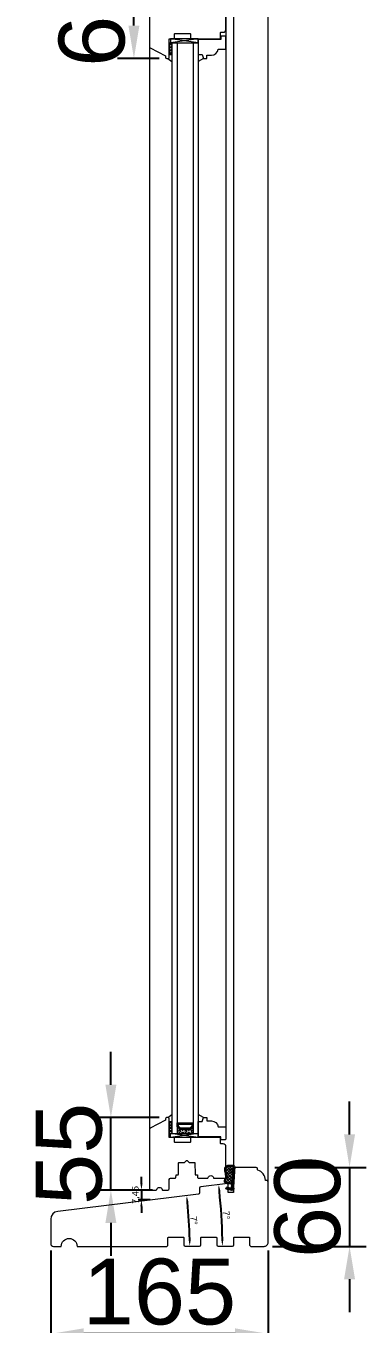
# Model space of a CAD drawing. Header units: millimetres. Extents: x 0 to 182016, y 11 to 3710.
# Drawn here: x 25107 to 25365, y 1253 to 2239 of the extents above; entities that cross this region are included whole.
import ezdxf

# ---------------------------------------------------------------- set-up
doc = ezdxf.new("R2010")
doc.units = ezdxf.units.MM
doc.layers.add('Matmenys', color=10, linetype='Continuous', lineweight=20)
doc.layers.add('Testinės profilio linijos', color=7, linetype='Continuous', lineweight=5)
doc.layers.add('Stiklo paketas', color=7, linetype='Continuous')
doc.styles.get("Standard").update_dxf_attribs({"font": 'arial.ttf'})
doc.dimstyles.new('2', dxfattribs={"dimscale": 2, "dimtxt": 2.5, "dimasz": 2.5, "dimexe": 1.25, "dimexo": 0.625, "dimtad": 1, "dimtxsty": 'Standard', "dimcen": 2.5, "dimadec": 0, "dimazin": 0, "dimtfac": 1, "dimtmove": 0, "dimatfit": 3, "dimfxl": 1, "dimarcsym": 0})
doc.dimstyles.new('Padidinti matmenys', dxfattribs={"dimscale": 10, "dimtxt": 5, "dimasz": 2.5, "dimexe": 1.25, "dimexo": 0.625, "dimtad": 1, "dimdec": 1, "dimtxsty": 'Standard', "dimcen": 2.5, "dimadec": 0, "dimazin": 0, "dimtfac": 1, "dimtdec": 1, "dimtmove": 0, "dimatfit": 3, "dimfxl": 1, "dimarcsym": 0})

# ---------------------------------------------------------------- blocks, each defined once
blk = doc.blocks.new('*D1403')
at = {"color": 0, "lineweight": -2, "transparency": 16777216}
for p, q in [((25352.69, 1397.16), (25352.69, 1422.16)), ((25296.07, 1372.16), (25365.19, 1372.16)), ((25352.69, 1372.16), (25352.69, 1312.16)), ((25294.07, 1312.16), (25365.19, 1312.16)), ((25352.69, 1287.16), (25352.69, 1262.16))]:
    blk.add_line(p, q, dxfattribs=at)
at = {"color": 0, "transparency": 16777216}
for points in [[(25348.52, 1397.16), (25356.86, 1397.16), (25352.69, 1372.16)], [(25348.52, 1287.16), (25356.86, 1287.16), (25352.69, 1312.16)]]:
    blk.add_solid(points, dxfattribs=at)
at = {"layer": 'Defpoints', "color": 0, "transparency": 16777216}
for p in [(25289.82, 1372.16), (25287.82, 1312.16), (25352.69, 1312.16)]:
    blk.add_point(p, dxfattribs=at)
at = {"color": 0, "lineweight": 5, "transparency": 16777216, "insert": (25320.91, 1342.16), "char_height": 50, "attachment_point": 5, "rotation": 90}
blk.add_mtext('60', dxfattribs=at)
blk = doc.blocks.new('*D1404')
at = {"color": 0, "lineweight": -2, "transparency": 16777216}
for p, q in [((25125.82, 1308.91), (25125.82, 1233.2)), ((25290.82, 1308.91), (25290.82, 1233.2)), ((25265.82, 1245.7), (25150.82, 1245.7))]:
    blk.add_line(p, q, dxfattribs=at)
at = {"color": 0, "transparency": 16777216}
for points in [[(25150.82, 1249.86), (25150.82, 1241.53), (25125.82, 1245.7)], [(25265.82, 1249.86), (25265.82, 1241.53), (25290.82, 1245.7)]]:
    blk.add_solid(points, dxfattribs=at)
at = {"layer": 'Defpoints', "color": 0, "transparency": 16777216}
for p in [(25125.82, 1315.16), (25290.82, 1315.16), (25125.82, 1245.7)]:
    blk.add_point(p, dxfattribs=at)
at = {"color": 0, "lineweight": 5, "transparency": 16777216, "insert": (25208.32, 1277.47), "char_height": 50, "attachment_point": 5}
blk.add_mtext('165', dxfattribs=at)
blk = doc.blocks.new('*D1384')
at = {"layer": 'Defpoints', "color": 0, "transparency": 16777216}
for p in [(25204.26, 1354.96), (25194.65, 1347.51), (25202.58, 1347.51)]:
    blk.add_point(p, dxfattribs=at)
at = {"layer": 'Matmenys', "color": 0, "lineweight": -2, "transparency": 16777216}
for p, q in [((25194.65, 1359.96), (25194.65, 1364.96)), ((25203.01, 1354.96), (25192.15, 1354.96)), ((25194.65, 1354.96), (25194.65, 1347.51)), ((25201.33, 1347.51), (25192.15, 1347.51)), ((25194.65, 1342.51), (25194.65, 1337.51))]:
    blk.add_line(p, q, dxfattribs=at)
at = {"layer": 'Matmenys', "color": 0, "transparency": 16777216}
for points in [[(25193.82, 1359.96), (25195.48, 1359.96), (25194.65, 1354.96)], [(25193.82, 1342.51), (25195.48, 1342.51), (25194.65, 1347.51)]]:
    blk.add_solid(points, dxfattribs=at)
at = {"layer": 'Matmenys', "color": 0, "lineweight": 5, "transparency": 16777216, "insert": (25190.4, 1351.24), "char_height": 5, "attachment_point": 5, "rotation": 90}
blk.add_mtext('7,45', dxfattribs=at)
blk = doc.blocks.new('*D1385')
at = {"layer": 'Defpoints', "color": 0, "transparency": 16777216}
for p in [(25237.95, 1351.85), (25202.58, 1347.51), (25231.07, 1325.19), (25227.82, 1312.36), (25238.82, 1312.36)]:
    blk.add_point(p, dxfattribs=at)
at = {"layer": 'Matmenys', "color": 0, "lineweight": -2, "transparency": 16777216}
blk.add_arc((24916.31, 1312.36), 315.03, 0.90939, 6.09061, dxfattribs=at)
at = {"layer": 'Matmenys', "color": 0, "transparency": 16777216}
for points in [[(25228.72, 1345.69), (25230.38, 1345.88), (25228.98, 1350.75)], [(25232.12, 1317.37), (25230.46, 1317.36), (25231.33, 1312.36)]]:
    blk.add_solid(points, dxfattribs=at)
at = {"layer": 'Matmenys', "color": 0, "lineweight": 5, "transparency": 16777216, "insert": (25234.49, 1331.82), "char_height": 5, "attachment_point": 5, "rotation": 273.5}
blk.add_mtext('7°', dxfattribs=at)
blk = doc.blocks.new('*D1386')
at = {"layer": 'Defpoints', "color": 0, "transparency": 16777216}
for p in [(25239.74, 1357.43), (25260.3, 1359.96), (25254.85, 1343.56), (25252.82, 1312.36), (25263.82, 1312.36)]:
    blk.add_point(p, dxfattribs=at)
at = {"layer": 'Matmenys', "color": 0, "lineweight": -2, "transparency": 16777216}
blk.add_arc((24872.66, 1312.36), 383.46, 0.7471, 6.2529, dxfattribs=at)
at = {"layer": 'Matmenys', "color": 0, "transparency": 16777216}
for points in [[(25253.01, 1354.03), (25254.67, 1354.22), (25253.26, 1359.09)], [(25256.92, 1317.37), (25255.25, 1317.36), (25256.12, 1312.36)]]:
    blk.add_solid(points, dxfattribs=at)
at = {"layer": 'Matmenys', "color": 0, "lineweight": 5, "transparency": 16777216, "insert": (25259.15, 1335.95), "char_height": 5, "attachment_point": 5, "rotation": 273.49212}
blk.add_mtext('7°', dxfattribs=at)
blk = doc.blocks.new('*D1989')
at = {"color": 0, "lineweight": -2, "transparency": 16777216}
for p, q in [((25171.48, 1434.96), (25171.48, 1459.96)), ((25208.08, 1409.96), (25158.98, 1409.96)), ((25171.48, 1354.96), (25171.48, 1409.96)), ((25195.57, 1354.96), (25158.98, 1354.96)), ((25171.48, 1329.96), (25171.48, 1304.96))]:
    blk.add_line(p, q, dxfattribs=at)
at = {"color": 0, "transparency": 16777216}
for points in [[(25167.31, 1434.96), (25175.65, 1434.96), (25171.48, 1409.96)], [(25167.31, 1329.96), (25175.65, 1329.96), (25171.48, 1354.96)]]:
    blk.add_solid(points, dxfattribs=at)
at = {"layer": 'Defpoints', "color": 0, "transparency": 16777216}
for p in [(25171.48, 1409.96), (25214.33, 1409.96), (25201.82, 1354.96)]:
    blk.add_point(p, dxfattribs=at)
at = {"color": 0, "lineweight": 5, "transparency": 16777216, "insert": (25139.8, 1382.46), "char_height": 50, "attachment_point": 5, "rotation": 90}
blk.add_mtext('55', dxfattribs=at)
blk = doc.blocks.new('*D1994')
at = {"color": 0, "lineweight": -2, "ltscale": 0.1, "transparency": 16777216}
for p, q in [((25208.07, 2279.67), (25176.45, 2279.67)), ((25188.95, 2239.67), (25188.95, 2254.67)), ((25208.08, 2214.67), (25176.45, 2214.67))]:
    blk.add_line(p, q, dxfattribs=at)
at = {"color": 0, "ltscale": 0.1, "transparency": 16777216}
for points in [[(25184.78, 2254.67), (25193.11, 2254.67), (25188.95, 2279.67)], [(25184.78, 2239.67), (25193.11, 2239.67), (25188.95, 2214.67)]]:
    blk.add_solid(points, dxfattribs=at)
at = {"layer": 'Defpoints', "color": 0, "ltscale": 0.1, "transparency": 16777216}
for p in [(25188.95, 2279.67), (25214.32, 2279.67), (25214.33, 2214.67)]:
    blk.add_point(p, dxfattribs=at)
at = {"color": 0, "ltscale": 0.1, "transparency": 16777216, "insert": (25157.17, 2247.17), "char_height": 50, "attachment_point": 5, "rotation": 90}
blk.add_mtext('65', dxfattribs=at)

msp = doc.modelspace()

# ---------------------------------------------------------------- hatches: boundary and pattern name
at = {"lineweight": 0, "ltscale": 0.5}
h = msp.add_hatch(dxfattribs=at)
h.set_pattern_fill('ANSI37', color=256, scale=0.5, style=0)
h.set_pattern_definition([(45, (25215.8214, 1330.8163), (-1.122532, 1.122532), []), (135, (25215.8214, 1330.8163), (-1.122532, -1.122532), [])])
h.paths.add_polyline_path([(25217.8213715, 2217.6690019), (25217.8213715, 2226.6690019), (25215.8213715, 2226.6690019), (25215.8213715, 2217.6690019)])
h = msp.add_hatch(dxfattribs=at)
h.set_pattern_fill('ANSI37', color=256, scale=0.5, style=0)
h.set_pattern_definition([(45, (25215.8214, 1804.9619), (-1.122532, 1.122532), []), (135, (25215.8214, 1804.9619), (-1.122532, -1.122532), [])])
h.paths.add_polyline_path([(25217.8213711, 1406.9617728), (25217.8213711, 1397.9617728), (25215.8213711, 1397.9617728), (25215.8213711, 1406.9617728)])
at = {"lineweight": 0}
h = msp.add_hatch(dxfattribs=at)
h.set_pattern_fill('JIS_WOOD', color=256, style=0)
h.set_pattern_definition([(315, (12314.4124, 20148.7329), (-0.5, -0.5), [])])
h.paths.add_polyline_path([(25231.8206621, 1400.9617728), (25223.8206621, 1400.9617728), (25221.8206621, 1402.9617728), (25221.8206621, 1405.9617728), (25233.8572446, 1405.9795063), (25233.8206621, 1402.9617728)])
h.paths.add_polyline_path([(25224.2348756, 1401.9617728), (25231.4064485, 1401.9617728), (25232.8206621, 1403.3759864), (25232.8206621, 1404.9617728), (25222.8206621, 1404.9617728), (25222.8206621, 1403.3759864)], flags=16)
h = msp.add_hatch(dxfattribs=at)
h.set_pattern_fill('HEX', color=256, scale=0.25, style=0)
h.set_pattern_definition([(360, (12314.4124, 20148.7329), (-7e-16, -1.374815), [0.79375, -1.5875]), (240, (12314.4124, 20148.7329), (-1.190624716, 0.6874075), [0.79375, -1.5875]), (300, (12315.2061, 20148.7329), (-1.190624716, -0.6874075), [0.79375, -1.5875])])
h.paths.add_polyline_path([(25221.8206621, 1397.9617728), (25221.8206621, 1402.9617728), (25223.8206621, 1400.9617728), (25231.8206621, 1400.9617728), (25233.8206621, 1402.9617728), (25233.8213711, 1397.9617728)])
at = {"layer": 'Matmenys'}
h = msp.add_hatch(dxfattribs=at)
h.set_pattern_fill('ANSI37', color=252, scale=0.5, angle=-183.5893456117, style=0)
h.set_pattern_definition([(221.4106544, (-246929.1793, 4937.1764), (1.0500540025, -1.190606082), []), (311.4106544, (-246929.1793, 4937.1764), (1.190606082, 1.0500540025), [])])
edge = h.paths.add_edge_path()
edge.add_arc((25264.1269474, 1370.2250745), 0.1, -3.5893456117, 86.4106543883)
edge.add_line((25264.1332079, 1370.3248783), (25262.5855222, 1370.4219615))
edge.add_arc((25262.6011734, 1370.6714711), 0.25, 86.4106543883, 266.4106543883, ccw=False)
edge.add_line((25262.6168246, 1370.9209807), (25264.6635296, 1370.792595))
edge.add_arc((25264.6572691, 1370.6927912), 0.1, -3.589345619, 86.4106543883, ccw=False)
edge.add_line((25264.7570729, 1370.6865307), (25264.8327159, 1370.6817858))
edge.add_line((25264.8327159, 1370.6817858), (25264.9570303, 1372.6635867))
edge.add_spline(control_points=[(25264.9570303, 1372.6635867), (25264.9452279, 1372.7427452), (25264.9340524, 1372.8127368), (25264.9122585, 1372.8964876), (25264.9028727, 1372.9200519), (25264.8901778, 1372.943935), (25264.8839285, 1372.9519946), (25264.8583397, 1372.9764824), (25264.8291027, 1372.9953753), (25264.7247829, 1373.0290786), (25264.6518507, 1373.0422005), (25264.3988677, 1373.0619027), (25264.1850335, 1373.0514044), (25263.7425551, 1373.0320762), (25263.5232262, 1373.0276009), (25263.1033353, 1373.0265247), (25262.9002492, 1373.0295567), (25262.3100419, 1373.0422671), (25261.9419918, 1373.0554435), (25261.1888103, 1373.0551818), (25260.8120605, 1373.0366855), (25260.218956, 1372.9334992), (25259.9913851, 1372.8736051), (25259.5942839, 1372.7205695), (25259.4224962, 1372.6378201), (25259.0813285, 1372.4338199), (25258.9151258, 1372.3137051), (25258.6239661, 1372.04626), (25258.500386, 1371.8985864), (25258.3406673, 1371.6174018), (25258.2931134, 1371.4821056), (25258.2335084, 1371.1808067), (25258.2228051, 1371.0172067), (25258.236549, 1370.4326099), (25258.3313032, 1369.9686944), (25258.5030455, 1369.0761982), (25258.5867401, 1368.649118), (25258.7979264, 1367.5707694), (25258.9316604, 1366.9127188), (25259.0565864, 1365.9196169), (25259.0870803, 1365.6160157), (25259.1114157, 1364.9939721), (25259.103875, 1364.6780681), (25259.0189907, 1364.1288598), (25258.957652, 1363.8927764), (25258.7851917, 1363.492125), (25258.6903432, 1363.3334925), (25258.5060748, 1363.0348337), (25258.4162173, 1362.8933765), (25258.2601342, 1362.5915936), (25258.1901641, 1362.4265409), (25258.0704329, 1362.0614191), (25258.0274304, 1361.860469), (25258.0035317, 1361.5210524), (25258.0167375, 1361.3790669), (25258.0767767, 1361.1838463), (25258.1135169, 1361.1185185), (25258.222066, 1360.9917951), (25258.2941322, 1360.9326173), (25258.5582198, 1360.7755397), (25258.799328, 1360.69404), (25259.349739, 1360.5774227), (25259.6579341, 1360.5408912), (25260.2541519, 1360.4876197), (25260.5417029, 1360.4683973), (25261.0721927, 1360.4250378), (25261.3204512, 1360.4029016), (25261.7252535, 1360.3666873), (25261.8826569, 1360.3526009), (25262.2065892, 1360.3244788), (25262.3849065, 1360.3094427), (25262.6877735, 1360.2411577), (25262.8055955, 1360.2055227), (25263.0180743, 1360.109926), (25263.1119891, 1360.056779), (25263.2571829, 1359.9381383), (25263.312201, 1359.8825161), (25263.4012929, 1359.7587488), (25263.4341723, 1359.6951218), (25263.4823405, 1359.5762577), (25263.4992218, 1359.5191807), (25263.5251657, 1359.4186003), (25263.5348833, 1359.3742047), (25263.5439192, 1359.3332084)], knot_values=[0, 0, 0, 0, 0.2245066002, 0.2245066002, 0.377043448, 0.377043448, 0.5295802957, 0.5295802957, 0.8082977366, 0.8082977366, 1.0870151774, 1.0870151774, 1.6244414062, 1.6244414062, 2.161867635, 2.161867635, 2.6992938638, 2.6992938638, 3.7741463214, 3.7741463214, 5.0334406395, 5.0334406395, 5.8656302806, 5.8656302806, 6.5060139406, 6.5060139406, 7.1463976006, 7.1463976006, 7.7996240151, 7.7996240151, 8.3563201169, 8.3563201169, 8.9130162187, 8.9130162187, 10.239934143, 10.239934143, 11.5668520673, 11.5668520673, 13.5970761059, 13.5970761059, 14.4582175179, 14.4582175179, 15.3193589298, 15.3193589298, 15.9856015553, 15.9856015553, 16.5061017172, 16.5061017172, 17.0266018791, 17.0266018791, 17.547102041, 17.547102041, 18.1672448488, 18.1672448488, 18.7176261004, 18.7176261004, 19.1465766047, 19.1465766047, 19.5755271091, 19.5755271091, 20.3898249977, 20.3898249977, 21.2041228863, 21.2041228863, 21.9655448497, 21.9655448497, 22.7269668131, 22.7269668131, 23.2229068178, 23.2229068178, 23.7188468224, 23.7188468224, 24.0184411081, 24.0184411081, 24.2549295987, 24.2549295987, 24.4119994701, 24.4119994701, 24.5501072405, 24.5501072405, 24.6882150108, 24.6882150108, 24.8099116426, 24.8099116426, 24.8099116426, 24.8099116426], degree=3, periodic=0)
edge.add_line((25263.5439192, 1359.3332084), (25264.2267513, 1370.218814))

# ---------------------------------------------------------------- linework, layer by layer
at = {"lineweight": 9}
for p, q in [((25258.8213711, 2575.1922216), (25258.8213711, 1402.9617728)), ((25217.8213711, 2226.6690019), (25217.8213711, 1397.9618579)), ((25221.8213711, 2226.6690019), (25221.8213711, 1397.9618579)), ((25233.8213711, 2226.6690019), (25233.8213711, 1397.9618579)), ((25237.8213711, 2226.6690019), (25237.8213711, 1397.9618579))]:
    msp.add_line(p, q, dxfattribs=at)
at = {"lineweight": 0}
for p, q in [((25237.8206625, 2226.6690019), (25216.8206625, 2229.6690019)), ((25237.8206625, 2229.6690019), (25216.8206625, 2226.6690019)), ((25215.8213715, 2226.6690019), (25218.8213715, 2226.6690019)), ((25214.8213715, 2214.6690019), (25217.8213715, 2212.3823368)), ((25215.8213715, 2217.6690019), (25217.8213715, 2217.6690019)), ((25241.8213715, 2214.6690019), (25237.8213715, 2212.3823368)), ((25214.8213711, 1409.9617728), (25217.8213711, 1412.2484379)), ((25241.8213711, 1409.9617728), (25237.8213711, 1412.2484379)), ((25215.8213711, 1406.9617728), (25217.8213711, 1406.9617728)), ((25215.8213711, 1397.9617728), (25218.8213711, 1397.9617728)), ((25237.8206621, 1397.9617728), (25216.8206621, 1394.9617728)), ((25237.8206621, 1394.9617728), (25216.8206621, 1397.9617728))]:
    msp.add_line(p, q, dxfattribs=at)
at = {"color": 1}
for p, q in [((25264.9570303, 1372.6635867), (25264.001373, 1357.4286419)), ((25265.2537504, 1372.7078269), (25264.2924556, 1357.3830115)), ((25263.250951, 1359.2686356), (25263.1405215, 1357.5081843))]:
    msp.add_line(p, q, dxfattribs=at)
for p, q in [((25264.1332079, 1370.3248783), (25262.5855222, 1370.4219615)), ((25264.6635296, 1370.792595), (25262.6168246, 1370.9209807)), ((25263.2962591, 1355.3850489), (25264.2267513, 1370.218814)), ((25263.7999528, 1355.4282668), (25264.7570729, 1370.6865307)), ((25264.7570729, 1370.6865307), (25264.8327159, 1370.6817858)), ((25258.917462, 1355.863033), (25259.1381169, 1356.8383849)), ((25263.2645525, 1354.8795864), (25258.917462, 1355.863033)), ((25262.3581234, 1356.1099197), (25259.1381169, 1356.8383849)), ((25262.247796, 1355.6222437), (25262.3581234, 1356.1099197)), ((25263.2962591, 1355.3850489), (25262.247796, 1355.6222437)), ((25263.2553136, 1354.7323005), (25263.2645525, 1354.8795864)), ((25263.7543328, 1354.7009981), (25263.2553136, 1354.7323005)), ((25264.8207974, 1355.7313394), (25263.7543328, 1354.7009981)), ((25264.8676954, 1356.47898), (25263.7999528, 1355.4282668)), ((25264.8207974, 1355.7313394), (25264.8676954, 1356.47898))]:
    msp.add_line(p, q)
at = {"lineweight": 0}
for points in [[(25237.8206625, 2229.6690019), (25216.8206625, 2229.6690019), (25216.8206625, 2226.6690019), (25237.8206625, 2226.6690019)], [(25231.8206621, 1400.9617728), (25223.8206621, 1400.9617728), (25221.8206621, 1402.9617728), (25221.8206621, 1405.9617728), (25233.8206621, 1405.9617728), (25233.8206621, 1402.9617728)], [(25231.4064485, 1401.9617728), (25224.2348756, 1401.9617728), (25222.8206621, 1403.3759864), (25222.8206621, 1404.9617728), (25232.8206621, 1404.9617728), (25232.8206621, 1403.3759864)], [(25237.8206621, 1394.9617728), (25216.8206621, 1394.9617728), (25216.8206621, 1397.9617728), (25237.8206621, 1397.9617728)]]:
    msp.add_lwpolyline(points, close=True, dxfattribs=at)
for points in [[(25252.8213715, 2221.6690019), (25258.8213715, 2221.6690019), (25258.8213715, 2230.6690019, 0.4142135624), (25257.8213715, 2231.6690019), (25254.8213715, 2231.6690019), (25254.8213715, 2229.1690019), (25237.8213715, 2229.1690019), (25237.8213715, 2217.6690019), (25240.8213715, 2217.6690019), (25241.8213715, 2214.6690019), (25244.3213715, 2214.6690019), (25244.3213715, 2217.1690019), (25247.8464344, 2217.1690019, 0.3851703882), (25252.8213715, 2221.6690019)], [(25252.8213711, 1402.9617728), (25258.8213711, 1402.9617728), (25258.8213711, 1393.9617728, -0.4142135624), (25257.8213711, 1392.9617728), (25254.8213711, 1392.9617728), (25254.8213711, 1395.4617728), (25237.8213711, 1395.4617728), (25237.8213711, 1406.9617728), (25240.8213711, 1406.9617728), (25241.8213711, 1409.9617728), (25244.3213711, 1409.9617728), (25244.3213711, 1407.4617728), (25247.8464339, 1407.4617728, -0.3851703882), (25252.8213711, 1402.9617728)]]:
    msp.add_lwpolyline(points, format="xyb", dxfattribs=at)
at = {"lineweight": 5}
for points in [[(25215.75148, 1355.9530463), (25215.8127204, 1362.9704994, -0.4116598905), (25216.8126823, 1363.9617728), (25220.3512077, 1363.9617728, 0.4040361542), (25220.8509202, 1364.4443231), (25220.9112605, 1366.1722427, -0.4040262258), (25221.2110777, 1366.4617728), (25222.2641994, 1366.4617728, 0.4091108014), (25222.7641232, 1366.9530466), (25222.916226, 1375.6670086, -0.4091108014), (25223.2161803, 1375.9617728), (25227.2400003, 1375.9617728, 0.1989123674), (25227.5935537, 1376.1082194), (25228.8592391, 1377.3739049, -0.4142135624), (25229.2835031, 1377.3739049), (25230.5491886, 1376.1082194, 0.1989123674), (25230.902742, 1375.9617728), (25234.9265619, 1375.9617728, -0.4091108014), (25235.2265162, 1375.6670086), (25235.378619, 1366.9530466, 0.4091108014), (25235.8785429, 1366.4617728), (25236.9316645, 1366.4617728, -0.4040262258), (25237.2314817, 1366.1722427), (25237.291822, 1364.4443231, 0.4040262258), (25237.7915174, 1363.9617728), (25244.8718814, 1363.9617728, 0.3563939587), (25245.3617793, 1364.3617728, -0.8164965809), (25249.2809629, 1364.3617728, 0.3563939587), (25249.7708609, 1363.9617728), (25257.8213711, 1363.9617728, 0.4142135624), (25258.8213711, 1364.9617728), (25258.8213711, 1387.9617728, 0.4142135624), (25256.8213711, 1389.9617728), (25255.1187645, 1389.9617728, -0.4116598905), (25254.8187759, 1390.2591549), (25254.7820621, 1394.4661361, 0.4116598905), (25254.2820812, 1394.9617728), (25232.3519342, 1394.9617728, 0.4116598905), (25231.8519532, 1394.4661361), (25231.8239663, 1391.2591549, -0.4116598905), (25231.5239777, 1390.9617728), (25220.1187645, 1390.9617728, -0.4116598905), (25219.8187759, 1391.2591549), (25219.790789, 1394.4661361, 0.4116598905), (25219.290808, 1394.9617728), (25215.8213711, 1394.9617728), (25215.8213711, 1408.9617728, 0.4142135624), (25214.8213711, 1409.9617728), (25213.8301361, 1409.9617728, 0.4116598905), (25212.8301741, 1408.9704994), (25212.8213711, 1407.9617728), (25201.3518995, 1401.8633466, 0.2773245441), (25200.8213711, 1400.980399), (25200.8213711, 1355.9617728, 0.4142135624), (25201.8213711, 1354.9617728), (25205.8718814, 1354.9617728, 0.3563939587), (25206.3617793, 1355.3617728, -0.8164965809), (25210.2809629, 1355.3617728, 0.3563939587), (25210.7708609, 1354.9617728), (25214.7515181, 1354.9617728, 0.4116598905)], [(25145.8213733, 1312.1617728), (25213.8213733, 1312.1617728, 0.4142135624), (25214.8213733, 1313.1617728), (25214.8213733, 1318.6617728, -0.4142135624), (25215.3213733, 1319.1617728), (25226.3213733, 1319.1617728, -0.4142135624), (25226.8213733, 1318.6617728), (25226.8213733, 1313.3617728, 0.4142135624), (25227.8213733, 1312.3617728), (25238.8213733, 1312.3617728, 0.4142135624), (25239.8213733, 1313.3617728), (25239.8213733, 1318.6617728, -0.4142135624), (25240.3213733, 1319.1617728), (25251.3213733, 1319.1617728, -0.4142135624), (25251.8213733, 1318.6617728), (25251.8213733, 1313.3617728, 0.4142135624), (25252.8213733, 1312.3617728), (25263.8213733, 1312.3617728, 0.4142135624), (25264.8213733, 1313.3617728), (25264.8213733, 1318.6617728, -0.4142135624), (25265.3213733, 1319.1617728), (25276.3213733, 1319.1617728, -0.4142135624), (25276.8213733, 1318.6617728), (25276.8213733, 1313.1617728, 0.4142135624), (25277.8213733, 1312.1617728), (25287.8213733, 1312.1617728, 0.4142135624), (25290.8213733, 1315.1617728), (25290.8213715, 1361.1617728, 0.4142135624), (25289.8213715, 1362.1617728), (25289.1120448, 1362.1617728, -0.4001549105), (25288.8123938, 1362.4473074, 0.3090857966), (25283.0241105, 1370.0966181, -0.3199404334), (25282.8194807, 1370.3784413), (25282.8125685, 1371.1704994, 0.4116598904), (25281.8126066, 1372.1617728), (25265.9174047, 1372.1617728, 0.4116598905), (25264.9174428, 1371.1704994), (25264.8300218, 1361.1530463, -0.2023892741), (25264.5213711, 1360.4392157), (25264.5213711, 1353.1617728), (25260.5213711, 1353.1617728), (25260.5213711, 1359.9617728), (25260.3607105, 1359.9617728, 0.0305527633), (25260.2997758, 1359.9580459), (25239.7386287, 1357.4334545, 0.3763733489), (25238.8605361, 1356.4496349), (25238.8290241, 1352.8387159, -0.3763733489), (25237.9509315, 1351.8548963), (25131.0901573, 1338.734043, 0.3788661087), (25125.8213733, 1332.7787661), (25125.8213733, 1314.1617728, 0.4142135624), (25127.8213733, 1312.1617728), (25133.8213733, 1312.1617728, -1)]]:
    msp.add_lwpolyline(points, format="xyb", close=True, dxfattribs=at)
for centre, radius, start, end in [((25262.6011734, 1370.6714711), 0.25, 86.4106543894, 266.4106543894), ((25264.1269474, 1370.2250745), 0.1, 356.4106543908, 86.4106543894), ((25264.6572691, 1370.6927912), 0.1, 356.4106543908, 86.4106543894)]:
    msp.add_arc(centre, radius, start, end)
at = {"color": 1}
msp.add_spline([(25265.2537504, 1372.7078269), (25265.1632536, 1373.0693272), (25263.8893951, 1373.3388681), (25259.1970221, 1372.8504788), (25258.1070159, 1371.807281), (25258.0883995, 1369.6438092), (25258.4187734, 1367.9457693), (25258.7656897, 1365.7803285), (25258.566261, 1363.7436068), (25258.090092, 1362.915362), (25257.8098286, 1361.0608219), (25260.5220071, 1360.168376), (25262.0008828, 1360.0412085), (25262.6881506, 1359.9232371), (25263.130036, 1359.6210314), (25263.250951, 1359.2686356)], degree=3, dxfattribs=at)
msp.add_open_spline([(25264.9570303, 1372.6635867), (25264.9452279, 1372.7427452), (25264.9340524, 1372.8127368), (25264.9122585, 1372.8964876), (25264.9028727, 1372.9200519), (25264.8901778, 1372.943935), (25264.8839285, 1372.9519946), (25264.8583397, 1372.9764824), (25264.8291027, 1372.9953753), (25264.7247829, 1373.0290786), (25264.6518507, 1373.0422005), (25264.3988677, 1373.0619027), (25264.1850335, 1373.0514044), (25263.7425551, 1373.0320762), (25263.5232262, 1373.0276009), (25263.1033353, 1373.0265247), (25262.9002492, 1373.0295567), (25262.3100419, 1373.0422671), (25261.9419918, 1373.0554435), (25261.1888103, 1373.0551818), (25260.8120605, 1373.0366855), (25260.218956, 1372.9334992), (25259.9913851, 1372.8736051), (25259.5942839, 1372.7205695), (25259.4224962, 1372.6378201), (25259.0813285, 1372.4338199), (25258.9151258, 1372.3137051), (25258.6239661, 1372.04626), (25258.500386, 1371.8985864), (25258.3406673, 1371.6174018), (25258.2931134, 1371.4821056), (25258.2335084, 1371.1808067), (25258.2228051, 1371.0172067), (25258.236549, 1370.4326099), (25258.3313032, 1369.9686944), (25258.5030455, 1369.0761982), (25258.5867401, 1368.649118), (25258.7979264, 1367.5707694), (25258.9316604, 1366.9127188), (25259.0565864, 1365.9196169), (25259.0870803, 1365.6160157), (25259.1114157, 1364.9939721), (25259.103875, 1364.6780681), (25259.0189907, 1364.1288598), (25258.957652, 1363.8927764), (25258.7851917, 1363.492125), (25258.6903432, 1363.3334925), (25258.5060748, 1363.0348337), (25258.4162173, 1362.8933765), (25258.2601342, 1362.5915936), (25258.1901641, 1362.4265409), (25258.0704329, 1362.0614191), (25258.0274304, 1361.860469), (25258.0035317, 1361.5210524), (25258.0167375, 1361.3790669), (25258.0767767, 1361.1838463), (25258.1135169, 1361.1185185), (25258.222066, 1360.9917951), (25258.2941322, 1360.9326173), (25258.5582198, 1360.7755397), (25258.799328, 1360.69404), (25259.349739, 1360.5774227), (25259.6579341, 1360.5408912), (25260.2541519, 1360.4876197), (25260.5417029, 1360.4683973), (25261.0721927, 1360.4250378), (25261.3204512, 1360.4029016), (25261.7252535, 1360.3666873), (25261.8826569, 1360.3526009), (25262.2065892, 1360.3244788), (25262.3849065, 1360.3094427), (25262.6877735, 1360.2411577), (25262.8055955, 1360.2055227), (25263.0180743, 1360.109926), (25263.1119891, 1360.056779), (25263.2571829, 1359.9381383), (25263.312201, 1359.8825161), (25263.4012929, 1359.7587488), (25263.4341723, 1359.6951218), (25263.4823405, 1359.5762577), (25263.4992218, 1359.5191807), (25263.5251657, 1359.4186003), (25263.5348833, 1359.3742047), (25263.5439192, 1359.3332084)], degree=3, knots=[0, 0, 0, 0, 0.2245066002, 0.2245066002, 0.377043448, 0.377043448, 0.5295802957, 0.5295802957, 0.8082977366, 0.8082977366, 1.0870151774, 1.0870151774, 1.6244414062, 1.6244414062, 2.161867635, 2.161867635, 2.6992938638, 2.6992938638, 3.7741463214, 3.7741463214, 5.0334406395, 5.0334406395, 5.8656302806, 5.8656302806, 6.5060139406, 6.5060139406, 7.1463976006, 7.1463976006, 7.7996240151, 7.7996240151, 8.3563201169, 8.3563201169, 8.9130162187, 8.9130162187, 10.239934143, 10.239934143, 11.5668520673, 11.5668520673, 13.5970761059, 13.5970761059, 14.4582175179, 14.4582175179, 15.3193589298, 15.3193589298, 15.9856015553, 15.9856015553, 16.5061017172, 16.5061017172, 17.0266018791, 17.0266018791, 17.547102041, 17.547102041, 18.1672448488, 18.1672448488, 18.7176261004, 18.7176261004, 19.1465766047, 19.1465766047, 19.5755271091, 19.5755271091, 20.3898249977, 20.3898249977, 21.2041228863, 21.2041228863, 21.9655448497, 21.9655448497, 22.7269668131, 22.7269668131, 23.2229068178, 23.2229068178, 23.7188468224, 23.7188468224, 24.0184411081, 24.0184411081, 24.2549295987, 24.2549295987, 24.4119994701, 24.4119994701, 24.5501072405, 24.5501072405, 24.6882150108, 24.6882150108, 24.8099116426, 24.8099116426, 24.8099116426, 24.8099116426], dxfattribs=at)
at = {"layer": 'Stiklo paketas', "lineweight": 5}
msp.add_lwpolyline([(25200.8213715, 2271.3519076), (25200.8213715, 2223.6503757, 0.2773245441), (25201.3518999, 2222.7674281), (25212.8213715, 2216.6690019), (25212.8301745, 2215.6602754, 0.4116598905), (25213.8301365, 2214.6690019), (25214.8213715, 2214.6690019, 0.4142135624), (25215.8213715, 2215.6690019), (25215.8213715, 2229.6690019), (25219.2908084, 2229.6690019, 0.4116598905), (25219.7907894, 2230.1646387), (25219.8187763, 2233.3716199, -0.4116598905), (25220.1187649, 2233.6690019), (25231.5239781, 2233.6690019, -0.4116598905), (25231.8239667, 2233.3716199), (25231.8519536, 2230.1646387, 0.4116598905), (25232.3519346, 2229.6690019), (25254.2820816, 2229.6690019, 0.4116598905), (25254.7820625, 2230.1646387), (25254.8187763, 2234.3716199, -0.4116598905), (25255.1187649, 2234.6690019), (25256.8213715, 2234.6690019, 0.4142135624), (25258.8213715, 2236.6690019), (25258.8213715, 2257.6690019, 0.4142135624)], format="xyb", dxfattribs=at)
at = {"layer": 'Testinės profilio linijos', "lineweight": 5}
for p, q in [((25264.8213712, 1361.0302358), (25264.8213712, 2618.37824)), ((25290.8213713, 1361.1611677), (25290.8213701, 2618.0601039)), ((25200.8213717, 2576.5082462), (25200.8213711, 1400.980399))]:
    msp.add_line(p, q, dxfattribs=at)

# ---------------------------------------------------------------- dimensions: what is measured, and where the dimension line sits
at = {"color": 1, "ltscale": 0.1}
dim = msp.add_linear_dim(base=(25188.9460093, 2279.6690019), p1=(25214.325754, 2214.6690019), p2=(25214.3213715, 2279.6690019), angle=90, dimstyle='Padidinti matmenys', dxfattribs=at)
dim.commit()
dim.dimension.update_dxf_attribs({"geometry": '*D1994', "text_midpoint": (25188.9460093, 2247.1690019), "dimtype": 160})
at = {"color": 1, "lineweight": 5}
for base, p1, p2, picture, middle in [((25171.4804343, 1409.9617728), (25201.8213711, 1354.9617728), (25214.3257536, 1409.9617728), '*D1989', (25171.4804343, 1382.4617728)), ((25352.689355, 1312.1617728), (25289.8213711, 1372.1617728), (25287.8213733, 1312.1617728), '*D1403', (25352.689355, 1342.1617728))]:
    dim = msp.add_linear_dim(base=base, p1=p1, p2=p2, angle=90, dimstyle='Padidinti matmenys', dxfattribs=at)
    dim.commit()
    dim.dimension.update_dxf_attribs({"geometry": picture, "text_midpoint": middle, "dimtype": 160})
dim = msp.add_linear_dim(base=(25125.8213733, 1245.6961139), p1=(25290.8213733, 1315.1617728), p2=(25125.8213733, 1315.1617728), dimstyle='Padidinti matmenys', dxfattribs=at)
dim.commit()
dim.dimension.update_dxf_attribs({"geometry": '*D1404', "text_midpoint": (25208.3213733, 1277.4747633)})
at = {"layer": 'Matmenys', "lineweight": 5}
dim = msp.add_linear_dim(base=(25194.6489791, 1347.5116013), p1=(25204.2565497, 1354.9617728), p2=(25202.5776324, 1347.5116013), angle=90, dimstyle='2', dxfattribs=at)
dim.commit()
dim.dimension.update_dxf_attribs({"geometry": '*D1384', "text_midpoint": (25194.6489791, 1351.2366871), "dimtype": 160})
dim = msp.add_angular_dim_2l(base=(25231.0695082, 1325.1874334), line1=((25227.8213733, 1312.3617728), (25238.8213733, 1312.3617728)), line2=((25237.9509315, 1351.8548963), (25202.5776324, 1347.5116013)), dimstyle='2', dxfattribs=at)
dim.commit()
dim.dimension.update_dxf_attribs({"geometry": '*D1385', "text_midpoint": (25234.4861222, 1331.8225485)})
dim = msp.add_angular_dim_2l(base=(25254.847335, 1343.5595138), line1=((25252.8213733, 1312.3617728), (25263.8213733, 1312.3617728)), line2=((25260.2997758, 1359.9580459), (25239.7386287, 1357.4334545)), dimstyle='2', dxfattribs=at)
dim.commit()
dim.dimension.update_dxf_attribs({"geometry": '*D1386', "text_midpoint": (25255.406533, 1335.7187565), "dimtype": 162})

doc.saveas('drawing.dxf')
